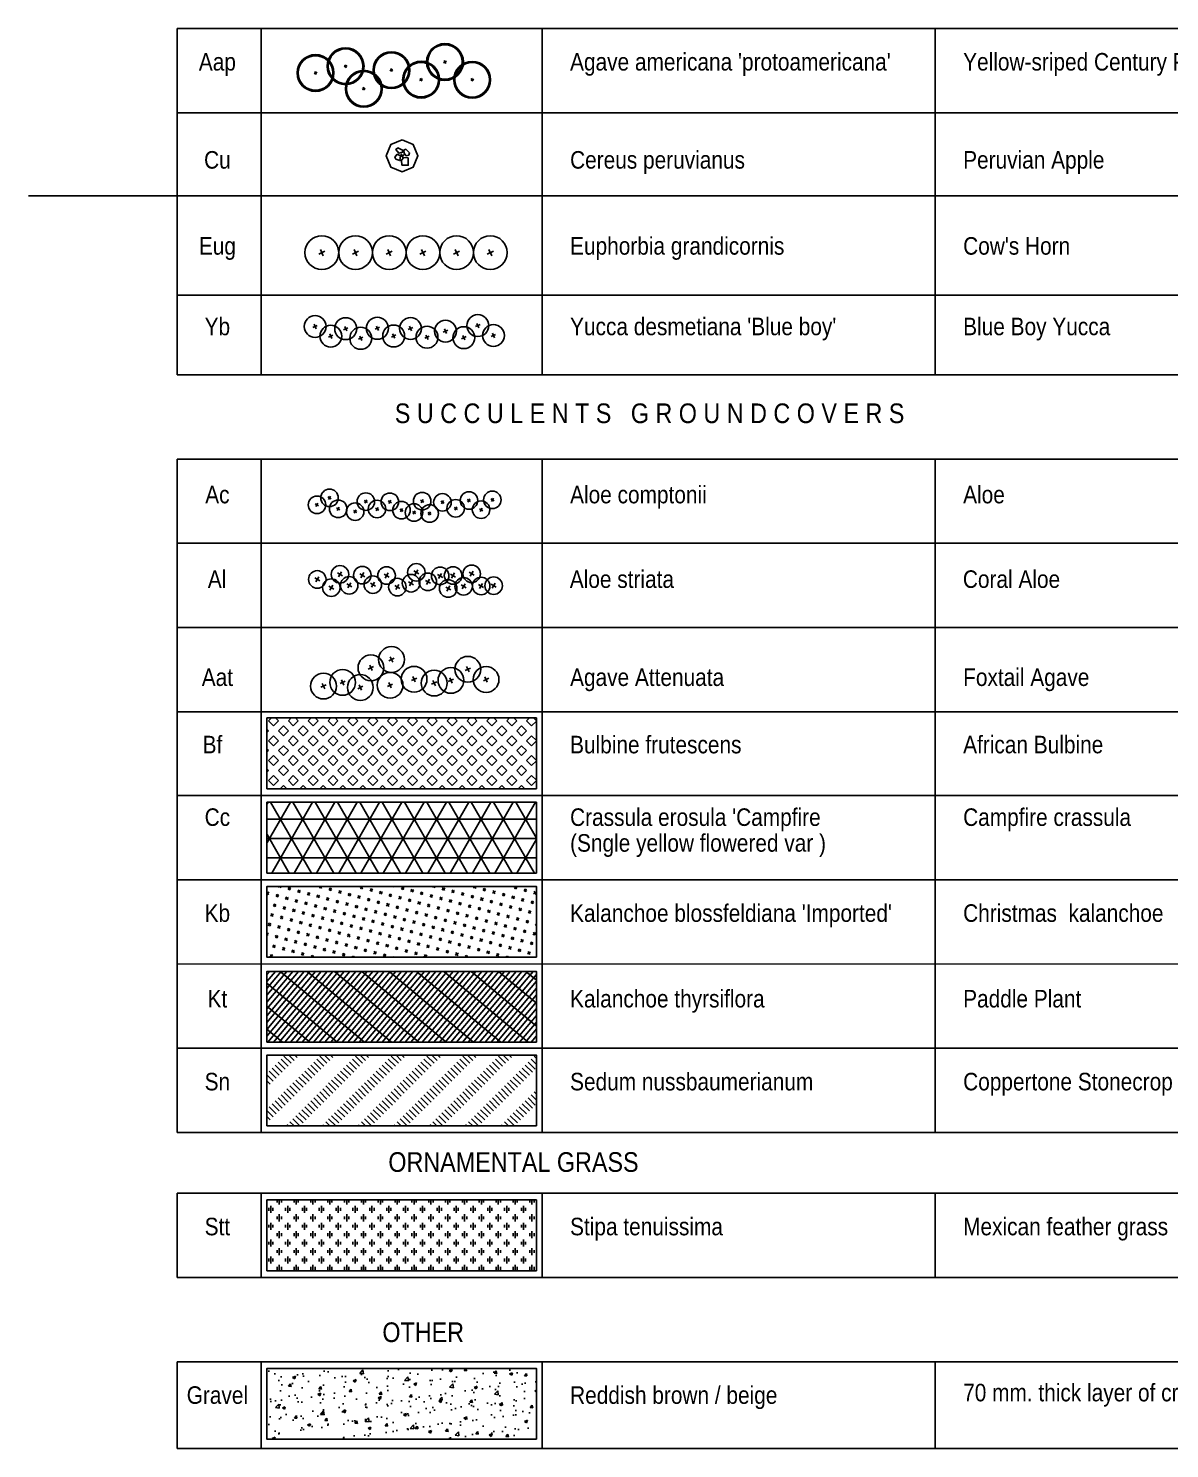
# Model space of a CAD drawing. Extents: x -2743 to -1606, y 314 to 679.
# Drawn here: x -1946.4 to -1905.8, y 537.4 to 588 of the extents above; entities that cross this region are included whole.
import ezdxf
from ezdxf.enums import TextEntityAlignment as Align

# ---------------------------------------------------------------- set-up
doc = ezdxf.new("R2010")
doc.units = 0
doc.header["$MEASUREMENT"] = 0
for name, color, linetype in [('L-PLNT-GC-boundry', 92, 'Continuous'), ('L-PLNT-GC-hatch', 109, 'Continuous'), ('L-PLNT-gravel boundry', 92, 'Continuous'), ('L-PLNT-gravel hatch', 9, 'Continuous'), ('L-PLNT-KT-HATCH', 109, 'Continuous'), ('L-PLNT-TAB', 1, 'Continuous'), ('L-PLNT-txt', 54, 'Continuous'), ('L-SHRUB-AGAVE-AMRICANA', 136, 'Continuous'), ('L-SHRUB-AGAVE-ATTENUATA', 136, 'Continuous'), ('L-SHRUB-ALOE-COMPTONI', 136, 'Continuous'), ('L-SHRUB-ALOE-STRIATA', 136, 'Continuous'), ('L-SHRUB-CEREUS-PERUVIANES', 136, 'Continuous'), ('L-SHRUB-EUPHORBIA-GRANDICOMIS', 136, 'Continuous'), ('L-SHRUB-YUCCA-ALOIFOLIA', 136, 'Continuous')]:
    doc.layers.add(name, color=color, linetype=linetype)
doc.styles.add('AUC-71-PLNT-LEG', font='architxt.shx', dxfattribs={"width": 0.85})
doc.styles.add('PLNT-LEG', font='arial.ttf', dxfattribs={"width": 0.85})

# ---------------------------------------------------------------- blocks, each defined once
blk = doc.blocks.new('LS-71-PNT-TAB')
at = {"style": 'AUC-71-PLNT-LEG'}
for tag, width, p in [('ABRV.', 0.85, (1439, 0)), ('SYMBOL', 0.85, (7527, 0)), ('HEIGHT', 0.85, (42963, 0)), ('SPREAD', 0.85, (46921, 0)), ('CALIBER', 0.85, (50966, 0)), ('ROOTS', 0.85, (54958, 0)), ('SPACING', 0.75, (59078, 0)), ('QUANTITY', 0.9, (63622, 0)), ('REMARKS', 0.9, (69211, 0))]:
    blk.add_attdef(tag, text='', height=625, dxfattribs=dict(at, width=width)).set_placement(p, align=Align.CENTER)
at = {"style": 'AUC-71-PLNT-LEG', "width": 0.85}
for tag, p in [('BOTANICAL-NAME', (14000, 0)), ('COMMON-NAME', (28000, 0))]:
    blk.add_attdef(tag, p, '', height=625, dxfattribs=at)
blk = doc.blocks.new('L-SHRUB-Aap')
at = {"layer": 'L-SHRUB-AGAVE-AMRICANA'}
for p, q in [((0.053, 0.025), (-0.053, -0.025)), ((0.025, -0.053), (-0.025, 0.053))]:
    blk.add_line(p, q, dxfattribs=at)
for radius in [0.656, 0.616]:
    blk.add_circle((0, 0), radius, dxfattribs=at)
blk = doc.blocks.new('L-SHRUB-Ac')
at = {"layer": 'L-SHRUB-ALOE-COMPTONI'}
for p, q in [((0.06, -0.035), (-0.06, 0.035)), ((-0.035, -0.06), (0.035, 0.06))]:
    blk.add_line(p, q, dxfattribs=at)
blk.add_circle((0, 0), 0.312, dxfattribs=at)
blk = doc.blocks.new('L-SHRUB-Al')
at = {"layer": 'L-SHRUB-ALOE-STRIATA'}
for p, q in [((0.09, -0.053), (-0.09, 0.053)), ((-0.053, -0.09), (0.053, 0.09))]:
    blk.add_line(p, q, dxfattribs=at)
blk.add_circle((0, 0), 0.312, dxfattribs=at)
blk = doc.blocks.new('PL-TAB')
at = {"style": 'PLNT-LEG'}
for tag, width, p in [('ABRV.', 0.85, (1.439, 0)), ('SYMBOL', 0.85, (7.527, 0)), ('HEIGHT', 0.85, (42.963, 0)), ('SPREAD', 0.85, (46.921, 0)), ('CALIBER', 0.85, (50.966, 0)), ('ROOTS', 0.85, (54.958, 0)), ('SPACING', 0.75, (59.078, 0)), ('QUANTITY', 0.9, (63.622, 0)), ('REMARKS', 0.9, (69.211, 0))]:
    blk.add_attdef(tag, text='', height=0.625, dxfattribs=dict(at, width=width)).set_placement(p, align=Align.CENTER)
at = {"style": 'PLNT-LEG', "width": 0.85}
for tag, p in [('BOTANICAL-NAME', (14, 0)), ('COMMON-NAME', (28, 0))]:
    blk.add_attdef(tag, p, '', height=0.625, dxfattribs=at)
blk = doc.blocks.new('L-SHRUB-CU')
for p, q in [((0.077, 0.036), (-0.077, -0.036)), ((0.036, -0.077), (-0.036, 0.077))]:
    blk.add_line(p, q)
for points in [[(0, 0.569), (-0.403, 0.403), (-0.569, 0), (-0.403, -0.403), (0, -0.569), (0.403, -0.403), (0.569, 0), (0.403, 0.403)], [(-0.169, 0.063), (-0.054, 0), (-0.072, -0.164), (-0.219, -0.116), (-0.26, -0.046)], [(-0.151, 0.285), (0.046, 0.192), (0.018, 0.135), (-0.118, 0.098), (-0.223, 0.226)], [(0.071, 0.103), (0.143, 0.008), (0.245, 0.027), (0.269, 0.115), (0.134, 0.237), (0.061, 0.203)], [(0.219, -0.072), (0.065, -0.058), (-0.014, -0.15), (-0.003, -0.324), (0.225, -0.33)]]:
    blk.add_lwpolyline(points, close=True)
blk = doc.blocks.new('EUG-EUPHORBIA-GRANDICOMIS')
at = {"layer": 'L-SHRUB-EUPHORBIA-GRANDICOMIS'}
for p, q in [((0.109, 0.051), (-0.109, -0.051)), ((0.051, -0.109), (-0.051, 0.109))]:
    blk.add_line(p, q, dxfattribs=at)
blk.add_circle((0, 0), 0.6, dxfattribs=at)
blk = doc.blocks.new('L-SHRUB-Yb')
at = {"layer": 'L-SHRUB-YUCCA-ALOIFOLIA'}
for p, q in [((0.079, 0.037), (-0.079, -0.037)), ((0.037, -0.079), (-0.037, 0.079))]:
    blk.add_line(p, q, dxfattribs=at)
blk.add_circle((0, 0), 0.39, dxfattribs=at)
blk = doc.blocks.new('L-SHRUB-Aat')
at = {"layer": 'L-SHRUB-AGAVE-ATTENUATA'}
for p, q in [((0.093, 0.043), (-0.093, -0.043)), ((0.043, -0.093), (-0.043, 0.093))]:
    blk.add_line(p, q, dxfattribs=at)
blk.add_circle((0, 0), 0.459, dxfattribs=at)

msp = doc.modelspace()

# ---------------------------------------------------------------- hatches: boundary and pattern name
at = {"layer": 'L-PLNT-GC-hatch', "extrusion": (1.27242e-07, -1.99548e-18, 1)}
h = msp.add_hatch(dxfattribs=at)
h.set_pattern_fill('SQUARE', color=256, scale=2, angle=45.0001, style=0)
h.set_pattern_definition([(45.000086586, (-646183.91843, -810992.42597), (-0.17677696244, 0.17677642815), [0.25, -0.25]), (135.000086586, (-646183.91843, -810992.42597), (-0.17677642815, -0.17677696244), [0.25, -0.25])])
h.paths.add_polyline_path([(-1928.317, 563.413), (-1937.917, 563.413), (-1937.917, 560.893), (-1928.317, 560.893)])
h = msp.add_hatch(dxfattribs=at)
h.set_pattern_fill('NET3', color=256, scale=5.5, angle=30.3333, style=0)
h.set_pattern_definition([(8.6586e-05, (866052.6273, 308446.30394), (-1.03895e-06, 0.6875), []), (60.000086586, (866052.6273, 308446.30394), (-0.5953929846, 0.34374910024), []), (120.000086586, (866052.6273, 308446.30394), (-0.5953919456, -0.34375089976), [])])
h.paths.add_polyline_path([(-1928.31, 557.893), (-1937.91, 557.893), (-1937.91, 560.413), (-1928.31, 560.413)])
h = msp.add_hatch(dxfattribs=at)
h.set_pattern_fill('CROSS', color=256, angle=30.0001, style=0)
h.set_pattern_definition([(30.000086586, (-645267.5515, -811149.13699), (0.09150583486, 0.34150648923), [0.125, -0.375]), (120.000086586, (-645267.46611, -811149.15986), (-0.34150648923, 0.09150583486), [0.125, -0.375])])
h.paths.add_polyline_path([(-1928.317, 554.893), (-1937.917, 554.893), (-1937.917, 557.413), (-1928.317, 557.413)])
h = msp.add_hatch(dxfattribs=at)
h.set_pattern_fill('ACAD_ISO03W100', color=256, scale=0.03, angle=135.0001, style=0)
h.set_pattern_definition([(135.000086586, (-645861.97901, -811427.85593), (-0.10606585689, -0.106066177465), [0.36, -0.54])])
h.paths.add_polyline_path([(-1928.317, 548.893), (-1937.917, 548.893), (-1937.917, 551.413), (-1928.317, 551.413)])
h = msp.add_hatch(dxfattribs=at)
h.set_pattern_fill('GOST_GLASS', color=256, scale=0.05, angle=45.0001, style=0)
h.set_pattern_definition([(90.000086586, (-646015.2469, -811854.282), (0.29999954664, 0.30000045336), [0.25, -0.35]), (90.000086586, (-646015.1719, -811854.207), (0.29999954664, 0.30000045336), [0.1, -0.5]), (90.000086586, (-646015.3219, -811854.207), (0.29999954664, 0.30000045336), [0.1, -0.5])])
h.paths.add_polyline_path([(-1928.317, 543.734), (-1937.917, 543.734), (-1937.917, 546.254), (-1928.317, 546.254)])
at = {"layer": 'L-PLNT-gravel hatch', "extrusion": (1.27242e-07, -1.99548e-18, 1)}
h = msp.add_hatch(dxfattribs=at)
h.set_pattern_fill('AR-CONC', color=256, scale=0.15, angle=0.0001, style=0)
h.set_pattern_definition([(50.0001, (-2135.9807, 487.078), (1.0758904, -0.0941266), [0.1125, -1.2375]), (355.0001, (-2135.9807, 487.078), (-0.2081287, 1.128288), [0.09, -0.99]), (100.4515, (-2135.8911, 487.0702), (0.8677625, 1.0341606), [0.0956103, -1.051713]), (46.1843, (-2135.9807, 487.378), (1.600862, -0.248276), [0.16875, -1.85625]), (96.6357, (-2135.8473, 487.3573), (1.401992, 1.461179), [0.143415, -1.57757]), (351.1843, (-2135.9807, 487.378), (1.401991, 1.46118), [0.135, -1.485]), (21.0001, (-2135.8307, 487.303), (0.8953615, -0.603927), [0.1125, -1.2375]), (326.0001, (-2135.8307, 487.303), (0.3649714, 1.0877256), [0.09, -0.99]), (71.4515, (-2135.7561, 487.2527), (1.260333, 0.4837976), [0.0956103, -1.051713]), (37.50009, (-2135.98074, 487.07802), (0.018239, 0.4993408), [0, -0.978, 0, -1.005, 0, -0.99375]), (7.5001, (-2135.98074, 487.078), (0.3946034, 0.5916182), [0, -0.573, 0, -0.9555, 0, -0.37875]), (327.50009, (-2136.31524, 487.07802), (0.8007337, -0.0338311), [0, -0.375, 0, -1.17, 0, -1.5525]), (317.5001, (-2136.46524, 487.078), (0.874779, 0.1501588), [0, -0.4875, 0, -0.777, 0, -1.1025])])
h.paths.add_polyline_path([(-1928.317, 537.734), (-1937.917, 537.734), (-1937.917, 540.254), (-1928.317, 540.254)])
at = {"layer": 'L-PLNT-KT-HATCH', "extrusion": (1.27242e-07, -1.99548e-18, 1)}
h = msp.add_hatch(dxfattribs=at)
h.set_pattern_fill('GRATE', color=256, scale=5, angle=50.0001, style=0)
h.set_pattern_definition([(50.000086586, (-646136.4352, -811786.63533), (-0.119694596016, 0.10043538313), []), (140.000086586, (-646136.4352, -811786.6353), (-0.40174153252, -0.47877838406), [])])
h.paths.add_polyline_path([(-1928.317, 551.872), (-1937.917, 551.872), (-1937.917, 554.392), (-1928.317, 554.392)])

# ---------------------------------------------------------------- linework, layer by layer
at = {"layer": 'L-PLNT-GC-boundry', "extrusion": (1.27242e-07, -1.99549e-18, 1), "elevation": -0.12}
for points in [[(-1928.317, 560.893), (-1937.917, 560.893), (-1937.917, 563.413), (-1928.317, 563.413)], [(-1928.317, 557.893), (-1937.917, 557.893), (-1937.917, 560.413), (-1928.317, 560.413)], [(-1928.317, 554.893), (-1937.917, 554.893), (-1937.917, 557.413), (-1928.317, 557.413)], [(-1928.317, 551.872), (-1937.917, 551.872), (-1937.917, 554.392), (-1928.317, 554.392)], [(-1928.317, 548.893), (-1937.917, 548.893), (-1937.917, 551.413), (-1928.317, 551.413)], [(-1928.317, 543.734), (-1937.917, 543.734), (-1937.917, 546.254), (-1928.317, 546.254)]]:
    msp.add_lwpolyline(points, close=True, dxfattribs=at)
at = {"layer": 'L-PLNT-gravel boundry', "extrusion": (1.27242e-07, -1.99549e-18, 1), "elevation": -0.12}
msp.add_lwpolyline([(-1928.317, 537.734), (-1937.917, 537.734), (-1937.917, 540.254), (-1928.317, 540.254)], close=True, dxfattribs=at)
at = {"layer": 'L-PLNT-TAB', "extrusion": (1.27242e-07, -1.99549e-18, 1)}
for p, q in [((-1941.117, 587.962), (-1941.117, 575.633)), ((-1938.117, 587.962), (-1938.117, 575.633)), ((-1914.117, 587.962), (-1914.117, 575.633)), ((-1941.117, 572.63), (-1941.117, 548.653)), ((-1938.117, 572.63), (-1938.117, 548.653)), ((-1914.117, 572.63), (-1914.117, 548.654)), ((-1941.117, 546.494), (-1941.117, 543.494)), ((-1938.117, 546.494), (-1938.117, 543.494)), ((-1914.117, 546.494), (-1914.117, 543.494)), ((-1941.117, 540.494), (-1941.117, 537.401)), ((-1938.117, 540.494), (-1938.117, 537.401)), ((-1928.117, 540.494), (-1928.117, 537.401)), ((-1914.117, 540.494), (-1914.117, 537.401))]:
    msp.add_line(p, q, dxfattribs=at)
at = {"layer": 'L-PLNT-TAB', "extrusion": (1.27242e-07, -1.99549e-18, 1), "elevation": -0.12}
for points in [[(-1941.117, 587.962), (-1865.117, 587.962)], [(-1928.117, 587.962), (-1928.117, 575.633)], [(-1941.117, 584.962), (-1865.117, 584.962)], [(-1946.41, 582), (-1870.41, 582.001)], [(-1941.117, 578.462), (-1865.117, 578.462)], [(-1941.117, 575.633), (-1865.117, 575.633)], [(-1941.117, 572.63), (-1941.117, 548.653)], [(-1941.117, 572.63), (-1865.117, 572.63)], [(-1928.117, 572.63), (-1928.117, 548.653)], [(-1941.117, 569.63), (-1865.117, 569.63)], [(-1941.117, 563.63), (-1865.117, 563.63)], [(-1941.117, 560.653), (-1865.117, 560.654)], [(-1941.117, 557.653), (-1865.117, 557.654)], [(-1941.117, 554.653), (-1865.117, 554.654)], [(-1941.117, 551.653), (-1865.117, 551.654)], [(-1941.117, 551.653), (-1865.117, 551.654)], [(-1941.117, 548.653), (-1865.117, 548.654)], [(-1941.117, 546.494), (-1865.117, 546.494)], [(-1928.117, 546.494), (-1928.117, 543.494)], [(-1941.117, 543.494), (-1865.117, 543.494)], [(-1941.117, 540.494), (-1865.117, 540.494)], [(-1941.117, 540.494), (-1865.117, 540.494)], [(-1941.117, 540.494), (-1865.117, 540.494)], [(-1941.117, 540.494), (-1865.117, 540.494)], [(-1941.117, 540.494), (-1865.117, 540.494)], [(-1941.117, 537.401), (-1865.117, 537.401)]]:
    msp.add_lwpolyline(points, dxfattribs=at)
at = {"layer": 'L-PLNT-TAB', "extrusion": (1.27242e-07, -1.99549e-18, 1), "elevation": -0.12, "flags": 128}
msp.add_lwpolyline([(-1941.117, 566.63), (-1865.117, 566.63)], dxfattribs=at)

# ---------------------------------------------------------------- block references
at = {"layer": 'L-PLNT-txt', "extrusion": (1.27242e-07, -1.99549e-18, 1)}
ref = msp.add_blockref('LS-71-PNT-TAB', (-1941.117, 586.462, 0), dxfattribs=dict(at, xscale=0.001000000047497452, yscale=0.001000000047497452, zscale=0.001000000047497452))
ref.add_attrib('ABRV.', 'Aap', dxfattribs={"layer": '0', "extrusion": (1.27242e-07, -1.99549e-18, 1), "height": 0.625, "rotation": 0.0001, "style": 'PLNT-LEG', "width": 0.85}).set_placement((-1939.679, 586.462, 0), align=Align.CENTER)
ref.add_attrib('BOTANICAL-NAME', "Agave americana 'protoamericana'", (-1927.117, 586.462, 0), dxfattribs={"layer": '0', "extrusion": (1.27242e-07, -1.99549e-18, 1), "height": 0.625, "rotation": 0.0001, "style": 'PLNT-LEG', "width": 0.85})
ref.add_attrib('COMMON-NAME', 'Yellow-sriped Century Plant', (-1913.117, 586.462, 0), dxfattribs={"layer": '0', "extrusion": (1.27242e-07, -1.99549e-18, 1), "height": 0.625, "rotation": 0.0001, "style": 'PLNT-LEG', "width": 0.85})
ref = msp.add_blockref('LS-71-PNT-TAB', (-1941.117, 582.97, 0), dxfattribs=dict(at, xscale=0.0009999999999763531, yscale=0.0009999999999763531, zscale=0.0009999999999763531))
ref.add_attrib('ABRV.', 'Cu', dxfattribs={"layer": '0', "extrusion": (1.27242e-07, -1.99549e-18, 1), "height": 0.625, "rotation": 0.0001, "style": 'PLNT-LEG', "width": 0.85}).set_placement((-1939.679, 582.97, 0), align=Align.CENTER)
ref.add_attrib('BOTANICAL-NAME', 'Cereus peruvianus', (-1927.117, 582.97, 0), dxfattribs={"layer": '0', "extrusion": (1.27242e-07, -1.99549e-18, 1), "height": 0.625, "rotation": 0.0001, "style": 'PLNT-LEG', "width": 0.85})
ref.add_attrib('COMMON-NAME', 'Peruvian Apple', (-1913.117, 582.97, 0), dxfattribs={"layer": '0', "extrusion": (1.27242e-07, -1.99549e-18, 1), "height": 0.625, "rotation": 0.0001, "style": 'PLNT-LEG', "width": 0.85})
ref = msp.add_blockref('LS-71-PNT-TAB', (-1941.117, 579.907, 0), dxfattribs=dict(at, xscale=0.0009999999999763531, yscale=0.0009999999999763531, zscale=0.0009999999999763531))
ref.add_attrib('ABRV.', 'Eug', dxfattribs={"layer": '0', "extrusion": (1.27242e-07, -1.99549e-18, 1), "height": 0.625, "rotation": 0.0001, "style": 'PLNT-LEG', "width": 0.85}).set_placement((-1939.679, 579.907, 0), align=Align.CENTER)
ref.add_attrib('BOTANICAL-NAME', 'Euphorbia grandicornis', (-1927.117, 579.907, 0), dxfattribs={"layer": '0', "extrusion": (1.27242e-07, -1.99549e-18, 1), "height": 0.625, "rotation": 0.0001, "style": 'PLNT-LEG', "width": 0.85})
ref.add_attrib('COMMON-NAME', "Cow's Horn", (-1913.117, 579.907, 0), dxfattribs={"layer": '0', "extrusion": (1.27242e-07, -1.99549e-18, 1), "height": 0.625, "rotation": 0.0001, "style": 'PLNT-LEG', "width": 0.85})
ref = msp.add_blockref('LS-71-PNT-TAB', (-1941.117, 577.038, 0), dxfattribs=dict(at, xscale=0.0009999999999763531, yscale=0.0009999999999763531, zscale=0.0009999999999763531))
ref.add_attrib('ABRV.', 'Yb', dxfattribs={"layer": '0', "extrusion": (1.27242e-07, -1.99549e-18, 1), "height": 0.625, "rotation": 0.0001, "style": 'PLNT-LEG', "width": 0.85}).set_placement((-1939.679, 577.038, 0), align=Align.CENTER)
ref.add_attrib('BOTANICAL-NAME', "Yucca desmetiana 'Blue boy'", (-1927.117, 577.039, 0), dxfattribs={"layer": '0', "extrusion": (1.27242e-07, -1.99549e-18, 1), "height": 0.625, "rotation": 0.0001, "style": 'PLNT-LEG', "width": 0.85})
ref.add_attrib('COMMON-NAME', 'Blue Boy Yucca', (-1913.117, 577.039, 0), dxfattribs={"layer": '0', "extrusion": (1.27242e-07, -1.99549e-18, 1), "height": 0.625, "rotation": 0.0001, "style": 'PLNT-LEG', "width": 0.85})
ref = msp.add_blockref('LS-71-PNT-TAB', (-1941.117, 571.054, 0), dxfattribs=dict(at, xscale=0.000999999999976353, yscale=0.000999999999976353, zscale=0.000999999999976353))
ref.add_attrib('ABRV.', 'Ac', dxfattribs={"layer": '0', "extrusion": (1.27242e-07, -1.99549e-18, 1), "height": 0.625, "rotation": 0.0001, "style": 'PLNT-LEG', "width": 0.85}).set_placement((-1939.679, 571.054, 0), align=Align.CENTER)
ref.add_attrib('BOTANICAL-NAME', 'Aloe comptonii', (-1927.117, 571.054, 0), dxfattribs={"layer": '0', "extrusion": (1.27242e-07, -1.99549e-18, 1), "height": 0.625, "rotation": 0.0001, "style": 'PLNT-LEG', "width": 0.85})
ref.add_attrib('COMMON-NAME', 'Aloe  ', (-1913.117, 571.054, 0), dxfattribs={"layer": '0', "extrusion": (1.27242e-07, -1.99549e-18, 1), "height": 0.625, "rotation": 0.0001, "style": 'PLNT-LEG', "width": 0.85})
ref = msp.add_blockref('LS-71-PNT-TAB', (-1941.127, 568.043, 0), dxfattribs=dict(at, xscale=0.000999999999976353, yscale=0.000999999999976353, zscale=0.000999999999976353))
ref.add_attrib('ABRV.', 'Al', dxfattribs={"layer": '0', "extrusion": (1.27242e-07, -1.99549e-18, 1), "height": 0.625, "rotation": 0.0001, "style": 'PLNT-LEG', "width": 0.85}).set_placement((-1939.689, 568.043, 0), align=Align.CENTER)
ref.add_attrib('BOTANICAL-NAME', 'Aloe striata', (-1927.127, 568.043, 0), dxfattribs={"layer": '0', "extrusion": (1.27242e-07, -1.99549e-18, 1), "height": 0.625, "rotation": 0.0001, "style": 'PLNT-LEG', "width": 0.85})
ref.add_attrib('COMMON-NAME', 'Coral Aloe', (-1913.127, 568.043, 0), dxfattribs={"layer": '0', "extrusion": (1.27242e-07, -1.99549e-18, 1), "height": 0.625, "rotation": 0.0001, "style": 'PLNT-LEG', "width": 0.85})
ref = msp.add_blockref('LS-71-PNT-TAB', (-1941.117, 564.551, 0), dxfattribs=dict(at, xscale=0.001000000047497451, yscale=0.001000000047497451, zscale=0.001000000047497451))
ref.add_attrib('ABRV.', 'Aat', dxfattribs={"layer": '0', "extrusion": (1.27242e-07, -1.99549e-18, 1), "height": 0.625, "rotation": 0.0001, "style": 'PLNT-LEG', "width": 0.85}).set_placement((-1939.679, 564.551, 0), align=Align.CENTER)
ref.add_attrib('BOTANICAL-NAME', 'Agave Attenuata', (-1927.117, 564.551, 0), dxfattribs={"layer": '0', "extrusion": (1.27242e-07, -1.99549e-18, 1), "height": 0.625, "rotation": 0.0001, "style": 'PLNT-LEG', "width": 0.85})
ref.add_attrib('COMMON-NAME', 'Foxtail Agave', (-1913.117, 564.551, 0), dxfattribs={"layer": '0', "extrusion": (1.27242e-07, -1.99549e-18, 1), "height": 0.625, "rotation": 0.0001, "style": 'PLNT-LEG', "width": 0.85})
ref = msp.add_blockref('PL-TAB', (-1941.117, 562.153, 0), dxfattribs=dict(at, rotation=8.65857215290934e-05))
ref.add_attrib('COMMON-NAME', 'African Bulbine', (-1913.117, 562.154, 0), dxfattribs={"layer": '0', "extrusion": (1.27242e-07, -1.99549e-18, 1), "height": 0.625, "rotation": 0.0001, "style": 'PLNT-LEG', "width": 0.85})
ref.add_attrib('BOTANICAL-NAME', 'Bulbine frutescens', (-1927.117, 562.153, 0), dxfattribs={"layer": '0', "extrusion": (1.27242e-07, -1.99549e-18, 1), "height": 0.625, "rotation": 0.0001, "style": 'PLNT-LEG', "width": 0.85})
ref.add_attrib('ABRV.', 'Bf', dxfattribs={"layer": '0', "extrusion": (1.27242e-07, -1.99549e-18, 1), "height": 0.625, "rotation": 0.0001, "style": 'PLNT-LEG', "width": 0.85}).set_placement((-1939.854, 562.153, 0), align=Align.CENTER)
ref = msp.add_blockref('LS-71-PNT-TAB', (-1941.117, 559.569, 0), dxfattribs=dict(at, xscale=0.001000000047497451, yscale=0.001000000047497451, zscale=0.001000000047497451))
ref.add_attrib('ABRV.', 'Cc', dxfattribs={"layer": '0', "extrusion": (1.27242e-07, -1.99549e-18, 1), "height": 0.625, "rotation": 0.0001, "style": 'PLNT-LEG', "width": 0.85}).set_placement((-1939.679, 559.569, 0), align=Align.CENTER)
ref.add_attrib('BOTANICAL-NAME', "Crassula erosula 'Campfire", (-1927.117, 559.569, 0), dxfattribs={"layer": '0', "extrusion": (1.27242e-07, -1.99549e-18, 1), "height": 0.625, "rotation": 0.0001, "style": 'PLNT-LEG', "width": 0.85})
ref.add_attrib('COMMON-NAME', 'Campfire crassula', (-1913.117, 559.569, 0), dxfattribs={"layer": '0', "extrusion": (1.27242e-07, -1.99549e-18, 1), "height": 0.625, "rotation": 0.0001, "style": 'PLNT-LEG', "width": 0.85})
ref = msp.add_blockref('LS-71-PNT-TAB', (-1941.117, 558.651, 0), dxfattribs=dict(at, xscale=0.001000000047497451, yscale=0.001000000047497451, zscale=0.001000000047497451))
ref.add_attrib('BOTANICAL-NAME', '(Sngle yellow flowered var )', (-1927.117, 558.651, 0), dxfattribs={"layer": '0', "extrusion": (1.27242e-07, -1.99549e-18, 1), "height": 0.625, "rotation": 0.0001, "style": 'PLNT-LEG', "width": 0.85})
ref = msp.add_blockref('LS-71-PNT-TAB', (-1941.117, 556.153, 0), dxfattribs=dict(at, xscale=0.0009999999999763531, yscale=0.0009999999999763531, zscale=0.0009999999999763531))
ref.add_attrib('ABRV.', 'Kb', dxfattribs={"layer": '0', "extrusion": (1.27242e-07, -1.99549e-18, 1), "height": 0.625, "rotation": 0.0001, "style": 'PLNT-LEG', "width": 0.85}).set_placement((-1939.679, 556.153, 0), align=Align.CENTER)
ref.add_attrib('BOTANICAL-NAME', "Kalanchoe blossfeldiana 'Imported' ", (-1927.117, 556.153, 0), dxfattribs={"layer": '0', "extrusion": (1.27242e-07, -1.99549e-18, 1), "height": 0.625, "rotation": 0.0001, "style": 'PLNT-LEG', "width": 0.85})
ref.add_attrib('COMMON-NAME', 'Christmas  kalanchoe', (-1913.117, 556.154, 0), dxfattribs={"layer": '0', "extrusion": (1.27242e-07, -1.99549e-18, 1), "height": 0.625, "rotation": 0.0001, "style": 'PLNT-LEG', "width": 0.85})
ref = msp.add_blockref('PL-TAB', (-1941.117, 553.106, 0), dxfattribs=dict(at, rotation=8.65857215290934e-05))
ref.add_attrib('COMMON-NAME', 'Paddle Plant', (-1913.117, 553.106, 0), dxfattribs={"layer": '0', "extrusion": (1.27242e-07, -1.99549e-18, 1), "height": 0.625, "rotation": 0.0001, "style": 'PLNT-LEG', "width": 0.85})
ref.add_attrib('BOTANICAL-NAME', 'Kalanchoe thyrsiflora', (-1927.117, 553.106, 0), dxfattribs={"layer": '0', "extrusion": (1.27242e-07, -1.99549e-18, 1), "height": 0.625, "rotation": 0.0001, "style": 'PLNT-LEG', "width": 0.85})
ref.add_attrib('ABRV.', 'Kt', dxfattribs={"layer": '0', "extrusion": (1.27242e-07, -1.99549e-18, 1), "height": 0.625, "rotation": 0.0001, "style": 'PLNT-LEG', "width": 0.85}).set_placement((-1939.679, 553.106, 0), align=Align.CENTER)
ref = msp.add_blockref('LS-71-PNT-TAB', (-1941.117, 550.153, 0), dxfattribs=dict(at, xscale=0.000999999999976353, yscale=0.000999999999976353, zscale=0.000999999999976353))
ref.add_attrib('ABRV.', 'Sn', dxfattribs={"layer": '0', "extrusion": (1.27242e-07, -1.99549e-18, 1), "height": 0.625, "rotation": 0.0001, "style": 'PLNT-LEG', "width": 0.85}).set_placement((-1939.679, 550.153, 0), align=Align.CENTER)
ref.add_attrib('BOTANICAL-NAME', 'Sedum nussbaumerianum', (-1927.117, 550.153, 0), dxfattribs={"layer": '0', "extrusion": (1.27242e-07, -1.99549e-18, 1), "height": 0.625, "rotation": 0.0001, "style": 'PLNT-LEG', "width": 0.85})
ref.add_attrib('COMMON-NAME', 'Coppertone Stonecrop', (-1913.117, 550.154, 0), dxfattribs={"layer": '0', "extrusion": (1.27242e-07, -1.99549e-18, 1), "height": 0.625, "rotation": 0.0001, "style": 'PLNT-LEG', "width": 0.85})
ref = msp.add_blockref('PL-TAB', (-1941.117, 544.994, 0), dxfattribs=dict(at, rotation=8.65857215290934e-05))
ref.add_attrib('COMMON-NAME', 'Mexican feather grass', (-1913.117, 544.994, 0), dxfattribs={"layer": '0', "extrusion": (1.27242e-07, -1.99549e-18, 1), "height": 0.625, "rotation": 0.0001, "style": 'PLNT-LEG', "width": 0.85})
ref.add_attrib('BOTANICAL-NAME', 'Stipa tenuissima', (-1927.117, 544.994, 0), dxfattribs={"layer": '0', "extrusion": (1.27242e-07, -1.99549e-18, 1), "height": 0.625, "rotation": 0.0001, "style": 'PLNT-LEG', "width": 0.85})
ref.add_attrib('ABRV.', 'Stt', dxfattribs={"layer": '0', "extrusion": (1.27242e-07, -1.99549e-18, 1), "height": 0.625, "rotation": 0.0001, "style": 'PLNT-LEG', "width": 0.85}).set_placement((-1939.679, 544.994, 0), align=Align.CENTER)
ref = msp.add_blockref('PL-TAB', (-1941.117, 538.994, 0), dxfattribs=dict(at, rotation=8.65857215290934e-05))
ref.add_attrib('COMMON-NAME', '70 mm. thick layer of crushed Breccia stone, size zero', (-1913.117, 539.082, 0), dxfattribs={"layer": '0', "extrusion": (1.27242e-07, -1.99549e-18, 1), "height": 0.625, "rotation": 0.0001, "style": 'PLNT-LEG', "width": 0.85})
ref.add_attrib('BOTANICAL-NAME', 'Reddish brown / beige', (-1927.117, 538.994, 0), dxfattribs={"layer": '0', "extrusion": (1.27242e-07, -1.99549e-18, 1), "height": 0.625, "rotation": 0.0001, "style": 'PLNT-LEG', "width": 0.85})
ref.add_attrib('ABRV.', 'Gravel', dxfattribs={"layer": '0', "extrusion": (1.27242e-07, -1.99549e-18, 1), "height": 0.625, "rotation": 0.0001, "style": 'PLNT-LEG', "width": 0.85}).set_placement((-1939.679, 538.994, 0), align=Align.CENTER)
at = {"layer": 'L-SHRUB-AGAVE-AMRICANA', "extrusion": (1.27242e-07, -1.99549e-18, 1), "rotation": 8.65857215290934e-05}
for p in [(-1936.184, 586.375, 0), (-1935.112, 586.614, 0), (-1933.479, 586.477, 0), (-1931.573, 586.767, 0), (-1932.424, 586.137, 0), (-1930.603, 586.134, 0), (-1934.465, 585.814, 0)]:
    msp.add_blockref('L-SHRUB-Aap', p, dxfattribs=at)
at = {"layer": 'L-SHRUB-AGAVE-ATTENUATA', "extrusion": (1.27242e-07, -1.99549e-18, 1), "rotation": 8.65857215290934e-05}
for p in [(-1933.478, 565.493, 0), (-1934.211, 565.198, 0), (-1930.76, 565.147, 0), (-1935.9, 564.547, 0), (-1935.218, 564.679, 0), (-1934.587, 564.496, 0), (-1933.529, 564.577, 0), (-1932.674, 564.791, 0), (-1931.959, 564.655, 0), (-1931.361, 564.75, 0), (-1930.109, 564.781, 0)]:
    msp.add_blockref('L-SHRUB-Aat', p, dxfattribs=at)
at = {"layer": 'L-SHRUB-ALOE-COMPTONI', "extrusion": (1.27242e-07, -1.99549e-18, 1), "rotation": 8.65857215290934e-05}
for p in [(-1935.684, 571.248, 0), (-1934.391, 571.116, 0), (-1933.537, 571.108, 0), (-1932.385, 571.132, 0), (-1931.664, 571.091, 0), (-1930.718, 571.157, 0), (-1929.885, 571.177, 0), (-1936.132, 571, 0), (-1935.378, 570.859, 0), (-1934.773, 570.759, 0), (-1933.993, 570.851, 0), (-1933.123, 570.809, 0), (-1932.675, 570.726, 0), (-1932.12, 570.693, 0), (-1931.191, 570.875, 0), (-1930.287, 570.826, 0)]:
    msp.add_blockref('L-SHRUB-Ac', p, dxfattribs=at)
at = {"layer": 'L-SHRUB-ALOE-STRIATA', "extrusion": (1.27242e-07, -1.99549e-18, 1), "rotation": 8.65857215290934e-05}
for p in [(-1935.313, 568.525, 0), (-1932.593, 568.596, 0), (-1930.623, 568.546, 0), (-1936.122, 568.345, 0), (-1935.622, 568.054, 0), (-1934.984, 568.135, 0), (-1934.514, 568.496, 0), (-1934.14, 568.159, 0), (-1933.653, 568.484, 0), (-1933.267, 568.072, 0), (-1932.78, 568.209, 0), (-1932.182, 568.259, 0), (-1931.745, 568.471, 0), (-1931.458, 568.022, 0), (-1931.284, 568.484, 0), (-1930.91, 568.097, 0), (-1930.286, 568.11, 0), (-1929.837, 568.122, 0)]:
    msp.add_blockref('L-SHRUB-Al', p, dxfattribs=at)
at = {"layer": 'L-SHRUB-CEREUS-PERUVIANES', "extrusion": (1.27242e-07, -1.99549e-18, 1), "rotation": 8.65857215290934e-05}
msp.add_blockref('L-SHRUB-CU', (-1933.103, 583.423, 0), dxfattribs=at)
at = {"layer": 'L-SHRUB-EUPHORBIA-GRANDICOMIS', "extrusion": (1.27242e-07, -1.99549e-18, 1), "rotation": 8.65857215290934e-05}
for p in [(-1935.959, 579.98, 0), (-1934.759, 579.98, 0), (-1933.559, 579.98, 0), (-1932.359, 579.98, 0), (-1931.159, 579.98, 0), (-1929.959, 579.98, 0)]:
    msp.add_blockref('EUG-EUPHORBIA-GRANDICOMIS', p, dxfattribs=at)
at = {"layer": 'L-SHRUB-YUCCA-ALOIFOLIA', "extrusion": (1.27242e-07, -1.99549e-18, 1), "rotation": 8.65857215290934e-05}
for p in [(-1936.199, 577.35, 0), (-1935.108, 577.271, 0), (-1933.98, 577.286, 0), (-1932.799, 577.278, 0), (-1931.554, 577.183, 0), (-1930.404, 577.382, 0), (-1929.847, 577.03, 0), (-1935.641, 577.006, 0), (-1934.573, 576.93, 0), (-1933.401, 577.011, 0), (-1932.213, 576.967, 0), (-1930.9, 576.951, 0)]:
    msp.add_blockref('L-SHRUB-Yb', p, dxfattribs=at)

# ---------------------------------------------------------------- texts
at = {"layer": 'L-PLNT-txt', "extrusion": (1.27242e-07, -1.99549e-18, 1), "style": 'PLNT-LEG', "width": 0.85}
msp.add_text(' S U C C U L E N T S   G R O U N D C O V E R S  ', height=0.7, rotation=0.0001, dxfattribs=at).set_placement((-1933.59, 573.91, 0))
for s, p in [('ORNAMENTAL GRASS', (-1933.59, 547.603, 0)), ('OTHER', (-1933.803, 541.543, 0))]:
    msp.add_text(s, height=0.7, rotation=0.0001, dxfattribs=at).set_placement(p, align=Align.MIDDLE_LEFT)

doc.saveas('drawing.dxf')
